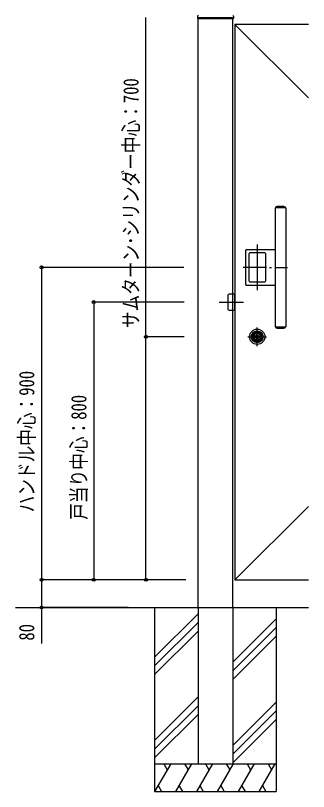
# Model space of a CAD drawing. Units: millimetres, scale not verified. Extents: x -4205 to 4205, y -2970 to 2970.
# Drawn here: x 401 to 1244, y -490 to 1746 of the extents above; entities that cross this region are included whole.
import ezdxf
from ezdxf.enums import TextEntityAlignment as Align

# ---------------------------------------------------------------- set-up
doc = ezdxf.new("R2010")
doc.units = ezdxf.units.MM
doc.header["$LTSCALE"] = 12
doc.layers.add('0-4_YKK_A1', color=4, linetype='Continuous')
doc.layers.add('0-5_YKK_D', color=6, linetype='Continuous')
doc.styles.add('ＭＳ ゴシック', font='')
doc.styles.get('ＭＳ ゴシック').set_extended_font_data('MS Gothic')

msp = doc.modelspace()

# ---------------------------------------------------------------- linework, layer by layer
at = {"layer": '0-4_YKK_A1'}
for p, q in [((924.27, 1743.75), (923.92, 1737.08)), ((1027.77, 1743.75), (1028.12, 1737.08)), ((924.42, 1736.56), (1027.62, 1736.56)), ((926.02, 1740.06), (926.02, 1736.56)), ((926.02, 40.06), (926.02, 1736.56)), ((1026.02, 40.06), (1026.02, 1736.56)), ((1032.02, 1720.06), (1243.52, 1508.56)), ((1148.02, 1191.56), (1148.02, 848.56)), ((1176.02, 1191.56), (1148.02, 1191.56)), ((1148.32, 1192.93), (1148.32, 1191.56)), ((1149.3, 1193.36), (1176.74, 1193.36)), ((1172.77, 1195.06), (1153.27, 1195.06)), ((1178.02, 1191.56), (1176.02, 1191.56)), ((1177.72, 1191.56), (1177.72, 1192.93)), ((1178.02, 1191.56), (1178.02, 848.56)), ((1096.02, 1085.52), (1096.02, 954.72)), ((1063.02, 970.56), (1063.02, 1069.56)), ((1065.02, 1071.56), (1148.02, 1071.56)), ((1073.02, 980.06), (1073.02, 1060.06)), ((1118.52, 1061.56), (1074.52, 1061.56)), ((1120.02, 1060.06), (1120.02, 980.06)), ((1122.74, 1020.06), (1055.91, 1020.06)), ((1131.05, 1020.06), (1136.79, 1020.06)), ((1146.56, 1020.06), (1183.52, 1020.06)), ((1065.02, 968.56), (1148.02, 968.56)), ((1074.52, 978.56), (1118.52, 978.56)), ((1012.02, 940.06), (1012.02, 900.06)), ((987.02, 920.06), (1057.02, 920.06)), ((1015.02, 897.06), (1032.02, 897.06)), ((1096.02, 793.06), (1096.02, 847.06)), ((1148.02, 848.56), (1178.02, 848.56)), ((1148.32, 848.56), (1148.32, 847.19)), ((1176.74, 846.75), (1149.3, 846.75)), ((1153.27, 845.06), (1172.77, 845.06)), ((1177.72, 847.19), (1177.72, 848.56)), ((1069.02, 820.06), (1123.02, 820.06)), ((1089.32, 818.41), (1089.32, 821.71)), ((1091.83, 821.71), (1089.32, 821.71)), ((1091.83, 818.41), (1089.32, 818.41)), ((1091.86, 819.12), (1091.86, 821)), ((1092.16, 821.3), (1092.81, 821.3)), ((1092.16, 818.82), (1092.81, 818.82)), ((1092.92, 821.33), (1093.11, 821.46)), ((1092.92, 818.78), (1093.11, 818.65)), ((1093.11, 821.46), (1094.17, 821.46)), ((1093.11, 818.65), (1094.17, 818.65)), ((1094.17, 821.46), (1094.27, 821.09)), ((1094.17, 818.65), (1094.33, 819.23)), ((1094.42, 821.09), (1094.27, 821.09)), ((1094.52, 819.38), (1094.71, 819.38)), ((1094.98, 820.19), (1094.7, 820.91)), ((1094.98, 819.02), (1094.9, 819.25)), ((1094.98, 819.02), (1096.13, 819.02)), ((1095.12, 820.1), (1095.35, 820.1)), ((1095.5, 820.22), (1095.61, 820.84)), ((1097.06, 821.09), (1095.91, 821.09)), ((1096.54, 819.89), (1096.43, 819.27)), ((1096.92, 820.02), (1096.69, 820.02)), ((1097.06, 821.09), (1097.14, 820.87)), ((1097.06, 819.92), (1097.34, 819.21)), ((1097.52, 820.74), (1097.33, 820.74)), ((1097.62, 819.02), (1097.77, 819.02)), ((1097.86, 821.46), (1097.71, 820.89)), ((1097.86, 818.65), (1097.77, 819.02)), ((1098.93, 821.46), (1097.86, 821.46)), ((1099.12, 821.33), (1098.93, 821.46)), ((1099.88, 821.3), (1099.23, 821.3)), ((1099.88, 818.82), (1099.23, 818.82)), ((1100.18, 819.12), (1100.18, 821)), ((1102.72, 821.71), (1100.21, 821.71)), ((1102.72, 818.41), (1100.21, 818.41)), ((1102.72, 818.41), (1102.72, 821.71)), ((1243.52, 331.56), (1032.02, 120.06)), ((400.99, 40.06), (1243.52, 40.06)), ((801.02, 40.06), (801.02, -489.94)), ((926.02, 40.06), (926.02, -409.94)), ((1026.02, 40.06), (1026.02, -409.94)), ((1151.02, 40.06), (1151.02, -489.94)), ((926.02, 22.27), (801.02, -102.73)), ((1151.02, 7.27), (1026.02, -117.73)), ((926.02, -2.73), (801.02, -127.73)), ((1151.02, -17.73), (1026.02, -142.73)), ((926.02, -27.73), (801.02, -152.73)), ((1151.02, -42.73), (1026.02, -167.73)), ((926.02, -217.73), (801.02, -342.73)), ((926.02, -242.73), (801.02, -367.73)), ((1151.02, -232.73), (1026.02, -357.73)), ((926.02, -267.73), (801.02, -392.73)), ((1151.02, -257.73), (1026.02, -382.73)), ((1151.02, -282.73), (1026.02, -407.73)), ((801.02, -409.94), (1151.02, -409.94)), ((847.21, -409.94), (801.02, -489.94)), ((827.21, -409.94), (837.21, -427.26)), ((907.21, -409.94), (861.02, -489.94)), ((887.21, -409.94), (897.21, -427.26)), ((967.21, -409.94), (921.02, -489.94)), ((926.02, -409.94), (1026.02, -409.94)), ((947.21, -409.94), (957.21, -427.26)), ((1027.21, -409.94), (981.02, -489.94)), ((1007.21, -409.94), (1017.21, -427.26)), ((1087.21, -409.94), (1041.02, -489.94)), ((1067.21, -409.94), (1077.21, -427.26)), ((1147.21, -409.94), (1101.02, -489.94)), ((1127.21, -409.94), (1137.21, -427.26)), ((801.02, -489.94), (1151.02, -489.94)), ((811.02, -472.62), (821.02, -489.94)), ((871.02, -472.62), (881.02, -489.94)), ((931.02, -472.62), (941.02, -489.94)), ((991.02, -472.62), (1001.02, -489.94)), ((1051.02, -472.62), (1061.02, -489.94)), ((1111.02, -472.62), (1121.02, -489.94))]:
    msp.add_line(p, q, dxfattribs=at)
for points in [[(926.02, 1740.06), (1026.02, 1740.06), (1026.02, 1736.56)], [(1243.52, 1720.06), (1032.02, 1720.06), (1032.02, 120.06), (1243.52, 120.06)], [(1032.02, 897.06), (1032.02, 943.06), (1015.02, 943.06)], [(1099.12, 818.78), (1098.93, 818.65), (1097.86, 818.65)]]:
    msp.add_lwpolyline(points, dxfattribs=at)
for radius in [22, 17, 14.4, 14, 11.1, 10.9, 9.9, 4.3]:
    msp.add_circle((1096.02, 820.06), radius, dxfattribs=at)
for centre, radius, start, end in [((926.27, 1743.64), 2, 99.0011, 177), ((1025.77, 1743.64), 2, 3, 80.9989), ((924.42, 1737.06), 0.5, 177, 270), ((1027.62, 1737.06), 0.5, 270, 3), ((1149.12, 1192.93), 0.8, 110.76843, 180), ((1163.02, 1156.27), 40, 104.21682, 110.76843), ((1153.27, 1194.76), 0.3, 90, 104.21682), ((1153.27, 1194.76), 0.3, 61.29529, 90), ((1163.02, 1212.56), 20, 241.29529, 250.4307), ((1156.42, 1194), 0.3, 250.4307, 279.9206), ((1163.02, 1156.27), 38, 80.0794, 99.9206), ((1169.62, 1194), 0.3, 260.0794, 289.5693), ((1163.02, 1212.56), 20, 289.5693, 298.70471), ((1172.77, 1194.76), 0.3, 90, 118.70471), ((1172.77, 1194.76), 0.3, 75.78318, 90), ((1163.02, 1156.27), 40, 69.23157, 75.78318), ((1176.92, 1192.93), 0.8, 0, 69.23157), ((1065.02, 1069.56), 2, 90, 180), ((1074.52, 1060.06), 1.5, 90, 180), ((1074.52, 1060.06), 1.5, 90, 180), ((1118.52, 1060.06), 1.5, 0, 90), ((1118.52, 1060.06), 1.5, 0, 90), ((1065.02, 970.56), 2, 180, 270), ((1074.52, 980.06), 1.5, 180, 270), ((1074.52, 980.06), 1.5, 180, 270), ((1118.52, 980.06), 1.5, 270, 0), ((1118.52, 980.06), 1.5, 270, 0), ((1015.02, 940.06), 3, 90, 180), ((1015.02, 900.06), 3, 180, 270), ((1149.12, 847.19), 0.8, 180, 249.23157), ((1163.02, 883.84), 40, 249.23157, 255.78318), ((1153.27, 845.36), 0.3, 255.78318, 270), ((1153.27, 845.36), 0.3, 270, 298.70471), ((1163.02, 827.55), 20, 109.5693, 118.70471), ((1156.42, 846.11), 0.3, 80.0794, 109.5693), ((1163.02, 883.84), 38, 260.0794, 279.9206), ((1169.62, 846.11), 0.3, 70.4307, 99.9206), ((1163.02, 827.55), 20, 61.29529, 70.4307), ((1172.77, 845.36), 0.3, 241.29529, 270), ((1172.77, 845.36), 0.3, 270, 284.21682), ((1163.02, 883.84), 40, 284.21682, 290.76843), ((1176.92, 847.19), 0.8, 290.76843, 0), ((1096.02, 820.06), 5.65, 163.01998, 196.97968), ((1096.02, 820.06), 4.5, 21.51019, 158.48981), ((1096.02, 820.06), 4.5, 201.51019, 338.48981), ((1092.16, 821), 0.3, 90, 180), ((1092.16, 819.12), 0.3, 180, 270), ((1092.81, 821.5), 0.2, 270, 305), ((1092.81, 818.62), 0.2, 55, 90), ((1094.52, 819.18), 0.2, 90, 165), ((1094.42, 820.79), 0.3, 22, 90), ((1094.71, 819.18), 0.2, 20, 90), ((1095.12, 820.25), 0.15, 202, 270), ((1095.35, 820.25), 0.15, 270, 350), ((1095.91, 820.79), 0.3, 90, 170), ((1096.13, 819.32), 0.3, 270, 350), ((1096.69, 819.87), 0.15, 90, 170), ((1096.92, 819.87), 0.15, 22, 90), ((1097.33, 820.94), 0.2, 200, 270), ((1097.62, 819.32), 0.3, 202, 270), ((1097.52, 820.94), 0.2, 270, 345), ((1099.23, 821.5), 0.2, 235, 270), ((1099.23, 818.62), 0.2, 90, 125), ((1099.88, 821), 0.3, 0, 90), ((1099.88, 819.12), 0.3, 270, 0), ((1096.02, 820.06), 5.65, 343.02032, 16.98002)]:
    msp.add_arc(centre, radius, start, end, dxfattribs=at)
at = {"layer": '0-5_YKK_D'}
for p, q in [((884.64, 1020.06), (475.02, 1020.06)), ((476.02, 1020.06), (476.02, 120.06)), ((886.19, 920.06), (625.02, 920.06)), ((626.02, 920.06), (626.02, 120.06)), ((886.19, 820.06), (775.02, 820.06)), ((884.64, 120.06), (475.02, 120.06)), ((884.64, 120.06), (475.02, 120.06)), ((890.35, 120.06), (625.02, 120.06)), ((890.35, 120.06), (775.02, 120.06)), ((725.3, 40.06), (475.02, 40.06))]:
    msp.add_line(p, q, dxfattribs=at)
for points in [[(776.02, 120.06), (776.02, 820.06), (776.02, 1739.46)], [(476.02, 120.06), (476.02, 40.06), (476.02, -63.34)]]:
    msp.add_lwpolyline(points, dxfattribs=at)
for centre in [(476.02, 1020.06), (626.02, 920.06), (776.02, 820.06), (476.02, 120.06), (476.02, 120.06), (626.02, 120.06), (776.02, 120.06), (476.02, 40.06)]:
    msp.add_circle(centre, 4.25, dxfattribs=at)

# ---------------------------------------------------------------- texts
at = {"layer": '0-5_YKK_D', "style": 'ＭＳ ゴシック', "width": 0.8}
for s, p in [('サムターン･シリンダー中心：700', (768.02, 845.06)), ('ハンドル中心：900', (468.02, 314.06)), ('戸当り中心：800', (618.02, 292.86)), ('80', (468.02, -55.34))]:
    msp.add_text(s, height=43.99, rotation=90, dxfattribs=at).set_placement(p, align=Align.BOTTOM_LEFT)

doc.saveas('drawing.dxf')
